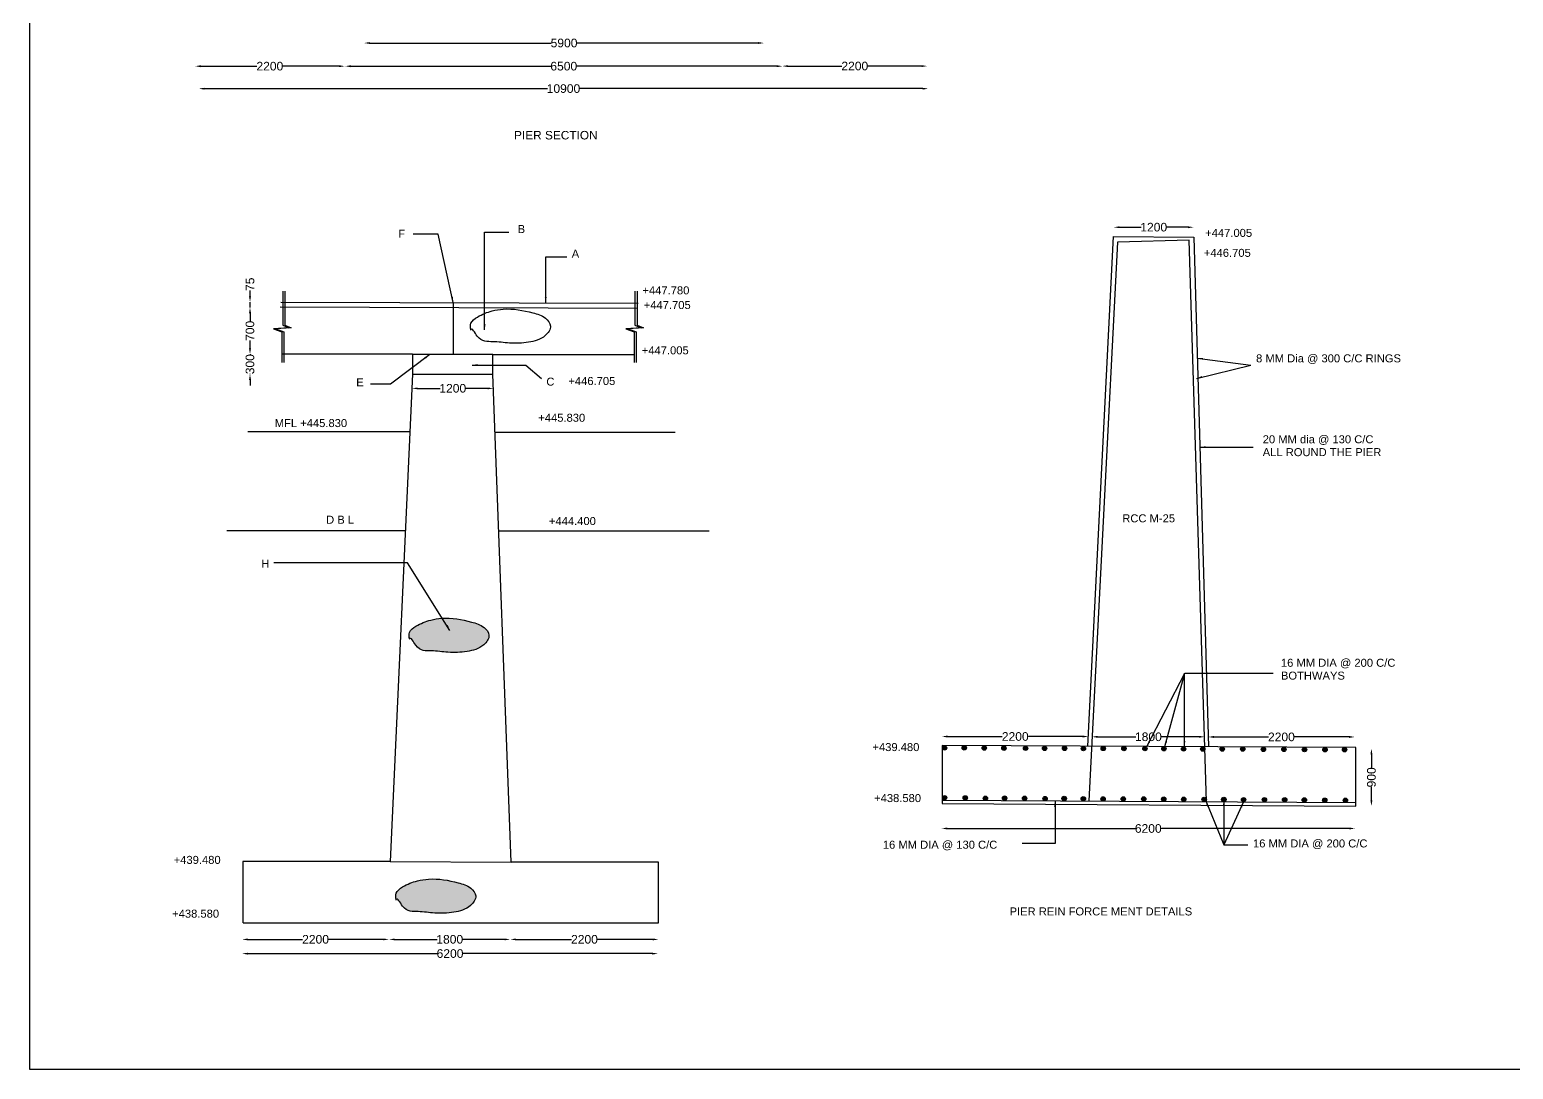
# Model space of a CAD drawing. Header units: metres. Extents: x -1552452794 to 344731, y 2311 to 4475819590.
# Drawn here: x 323314 to 333632, y 89527 to 96759 of the extents above; entities that cross this region are included whole.
import ezdxf

# ---------------------------------------------------------------- set-up
doc = ezdxf.new("R2010")
doc.units = ezdxf.units.M
doc.header["$MEASUREMENT"] = 0
for name, color, linetype in [('DIMENSION', 7, 'Continuous'), ('DRAWING', 2, 'Continuous'), ('HATCH', 7, 'Continuous'), ('TEXT', 255, 'Continuous'), ('TEXT @ 1', 255, 'Continuous')]:
    doc.layers.add(name, color=color, linetype=linetype)
doc.styles.add('Annotative', font='arial.ttf')
doc.styles.get("Standard").update_dxf_attribs({"font": 'arial.ttf'})
doc.dimstyles.new('ISO-25', dxfattribs={"dimtxt": 60, "dimasz": 40, "dimexe": 1.25, "dimexo": 0.625, "dimtad": 0, "dimlfac": 100, "dimtxsty": 'Standard', "dimcen": 2.5, "dimse1": 1, "dimse2": 1, "dimadec": 0, "dimazin": 0, "dimtfac": 1, "dimtmove": 0, "dimatfit": 3, "dimfxl": 1, "dimarcsym": 0})
pattern_1 = [(50, (0, 0), (8.96385498, -0.7842357), [0.9373016, -10.3103177]), (355, (0, 0), (-1.73402464, 9.40041197), [0.7498413, -8.24825417]), (100.4514445, (0.747, -0.065), (7.2298303, 8.61617618), [0.7965838, -8.76242174]), (46.1842, (0, 2.5), (13.33769356, -2.06855318), [1.4059524, -15.46547656]), (96.6356355, (1.111, 2.327), (11.68080195, 12.17390577), [1.19487637, -13.14364]), (351.184164, (0, 2.5), (11.68080194, 12.17390576), [1.12476193, -12.37238126]), (21, (1.25, 1.8746), (7.45975921, -5.03167112), [0.9373016, -10.3103177]), (326, (1.25, 1.875), (3.04079803, 9.0624574), [0.7498413, -8.24825417]), (71.4514447, (1.871, 1.455), (10.50055715, 4.03078625), [0.79658377, -8.76242174]), (37.5, (0, 0), (0.151966026, 4.1602926), [0, -8.14827533, 0, -8.373227714, 0, -8.27949755]), (7.5, (0, 0), (3.287673346, 4.9291031), [0, -4.77398953, 0, -7.960815006, 0, -3.155582086]), (327.5, (-2.787, 0), (6.671368383, -0.281876234), [0, -3.1243387, 0, -9.74793674, 0, -12.934762215]), (317.5, (-4.0366, 0), (7.28828447, 1.25104748), [0, -4.06164031, 0, -6.47362978, 0, -9.18555578])]

# ---------------------------------------------------------------- blocks, each defined once
blk = doc.blocks.new('*D19')
at = {"layer": 'Defpoints', "color": 0, "transparency": 16777216}
for p in [(325638, 96682), (328421, 96682), (328421, 96666)]:
    blk.add_point(p, dxfattribs=at)
at = {"layer": 'DIMENSION', "color": 0, "lineweight": -2, "transparency": 16777216}
for p, q in [((325678, 96666), (326940, 96666)), ((328381, 96666), (327120, 96666))]:
    blk.add_line(p, q, dxfattribs=at)
at = {"layer": 'DIMENSION', "color": 0, "transparency": 16777216}
for points in [[(325678, 96673), (325678, 96660), (325638, 96666)], [(328381, 96673), (328381, 96660), (328421, 96666)]]:
    blk.add_solid(points, dxfattribs=at)
at = {"layer": 'DIMENSION', "color": 0, "transparency": 16777216, "insert": (327030, 96666), "char_height": 60, "attachment_point": 5}
blk.add_mtext('5900', dxfattribs=at)
blk = doc.blocks.new('*D20')
at = {"layer": 'Defpoints', "color": 0, "transparency": 16777216}
for p in [(324465, 96501), (325504, 96505), (325504, 96501)]:
    blk.add_point(p, dxfattribs=at)
at = {"layer": 'DIMENSION', "color": 0, "lineweight": -2, "transparency": 16777216}
for p, q in [((324505, 96505), (324894, 96505)), ((325464, 96505), (325075, 96505))]:
    blk.add_line(p, q, dxfattribs=at)
at = {"layer": 'DIMENSION', "color": 0, "transparency": 16777216}
for points in [[(324505, 96512), (324505, 96498), (324465, 96505)], [(325464, 96512), (325464, 96498), (325504, 96505)]]:
    blk.add_solid(points, dxfattribs=at)
at = {"layer": 'DIMENSION', "color": 0, "transparency": 16777216, "insert": (324984, 96505), "char_height": 60, "attachment_point": 5}
blk.add_mtext('2200', dxfattribs=at)
blk = doc.blocks.new('*D21')
at = {"layer": 'Defpoints', "color": 0, "transparency": 16777216}
for p in [(325508, 96506), (328548, 96506), (328548, 96505)]:
    blk.add_point(p, dxfattribs=at)
at = {"layer": 'DIMENSION', "color": 0, "lineweight": -2, "transparency": 16777216}
for p, q in [((325548, 96505), (326937, 96505)), ((328508, 96505), (327118, 96505))]:
    blk.add_line(p, q, dxfattribs=at)
at = {"layer": 'DIMENSION', "color": 0, "transparency": 16777216}
for points in [[(325548, 96512), (325548, 96498), (325508, 96505)], [(328508, 96512), (328508, 96498), (328548, 96505)]]:
    blk.add_solid(points, dxfattribs=at)
at = {"layer": 'DIMENSION', "color": 0, "transparency": 16777216, "insert": (327028, 96505), "char_height": 60, "attachment_point": 5}
blk.add_mtext('6500', dxfattribs=at)
blk = doc.blocks.new('*D22')
at = {"layer": 'Defpoints', "color": 0, "transparency": 16777216}
for p in [(328548, 96505), (329556, 96506), (329556, 96505)]:
    blk.add_point(p, dxfattribs=at)
at = {"layer": 'DIMENSION', "color": 0, "lineweight": -2, "transparency": 16777216}
for p, q in [((328588, 96506), (328961, 96506)), ((329516, 96506), (329142, 96506))]:
    blk.add_line(p, q, dxfattribs=at)
at = {"layer": 'DIMENSION', "color": 0, "transparency": 16777216}
for points in [[(328588, 96512), (328588, 96499), (328548, 96506)], [(329516, 96512), (329516, 96499), (329556, 96506)]]:
    blk.add_solid(points, dxfattribs=at)
at = {"layer": 'DIMENSION', "color": 0, "transparency": 16777216, "insert": (329052, 96506), "char_height": 60, "attachment_point": 5}
blk.add_mtext('2200', dxfattribs=at)
blk = doc.blocks.new('*D23')
at = {"layer": 'Defpoints', "color": 0, "transparency": 16777216}
for p in [(324489, 96344), (329563, 96349), (329563, 96344)]:
    blk.add_point(p, dxfattribs=at)
at = {"layer": 'DIMENSION', "color": 0, "lineweight": -2, "transparency": 16777216}
for p, q in [((324529, 96349), (326915, 96349)), ((329523, 96349), (327136, 96349))]:
    blk.add_line(p, q, dxfattribs=at)
at = {"layer": 'DIMENSION', "color": 0, "transparency": 16777216}
for points in [[(324529, 96355), (324529, 96342), (324489, 96349)], [(329523, 96355), (329523, 96342), (329563, 96349)]]:
    blk.add_solid(points, dxfattribs=at)
at = {"layer": 'DIMENSION', "color": 0, "transparency": 16777216, "insert": (327026, 96349), "char_height": 60, "attachment_point": 5}
blk.add_mtext('10900', dxfattribs=at)
blk = doc.blocks.new('*D49')
at = {"layer": 'Defpoints', "color": 0, "transparency": 16777216}
for p in [(324791, 90456), (325813, 90456), (325813, 90431)]:
    blk.add_point(p, dxfattribs=at)
at = {"layer": 'DIMENSION', "color": 0, "lineweight": -2, "transparency": 16777216}
for p, q in [((324831, 90431), (325211, 90431)), ((325773, 90431), (325392, 90431))]:
    blk.add_line(p, q, dxfattribs=at)
at = {"layer": 'DIMENSION', "color": 0, "transparency": 16777216}
for points in [[(324831, 90437), (324831, 90424), (324791, 90431)], [(325773, 90437), (325773, 90424), (325813, 90431)]]:
    blk.add_solid(points, dxfattribs=at)
at = {"layer": 'DIMENSION', "color": 0, "transparency": 16777216, "insert": (325302, 90431), "char_height": 60, "attachment_point": 5}
blk.add_mtext('2200', dxfattribs=at)
blk = doc.blocks.new('*D50')
at = {"layer": 'Defpoints', "color": 0, "transparency": 16777216}
for p in [(325813, 90431), (326656, 90431), (326656, 90431)]:
    blk.add_point(p, dxfattribs=at)
at = {"layer": 'DIMENSION', "color": 0, "lineweight": -2, "transparency": 16777216}
for p, q in [((325853, 90431), (326147, 90431)), ((326616, 90431), (326322, 90431))]:
    blk.add_line(p, q, dxfattribs=at)
at = {"layer": 'DIMENSION', "color": 0, "transparency": 16777216}
for points in [[(325853, 90437), (325853, 90424), (325813, 90431)], [(326616, 90437), (326616, 90424), (326656, 90431)]]:
    blk.add_solid(points, dxfattribs=at)
at = {"layer": 'DIMENSION', "color": 0, "transparency": 16777216, "insert": (326235, 90431), "char_height": 60, "attachment_point": 5}
blk.add_mtext('1800', dxfattribs=at)
blk = doc.blocks.new('*D51')
at = {"layer": 'Defpoints', "color": 0, "transparency": 16777216}
for p in [(326656, 90431), (327687, 90431), (327687, 90431)]:
    blk.add_point(p, dxfattribs=at)
at = {"layer": 'DIMENSION', "color": 0, "lineweight": -2, "transparency": 16777216}
for p, q in [((326696, 90431), (327081, 90431)), ((327647, 90431), (327262, 90431))]:
    blk.add_line(p, q, dxfattribs=at)
at = {"layer": 'DIMENSION', "color": 0, "transparency": 16777216}
for points in [[(326696, 90437), (326696, 90424), (326656, 90431)], [(327647, 90437), (327647, 90424), (327687, 90431)]]:
    blk.add_solid(points, dxfattribs=at)
at = {"layer": 'DIMENSION', "color": 0, "transparency": 16777216, "insert": (327172, 90431), "char_height": 60, "attachment_point": 5}
blk.add_mtext('2200', dxfattribs=at)
blk = doc.blocks.new('*D52')
at = {"layer": 'Defpoints', "color": 0, "transparency": 16777216}
for p in [(324790, 90333), (327684, 90333), (327684, 90332)]:
    blk.add_point(p, dxfattribs=at)
at = {"layer": 'DIMENSION', "color": 0, "lineweight": -2, "transparency": 16777216}
for p, q in [((324830, 90332), (326147, 90332)), ((327644, 90332), (326327, 90332))]:
    blk.add_line(p, q, dxfattribs=at)
at = {"layer": 'DIMENSION', "color": 0, "transparency": 16777216}
for points in [[(324830, 90338), (324830, 90325), (324790, 90332)], [(327644, 90338), (327644, 90325), (327684, 90332)]]:
    blk.add_solid(points, dxfattribs=at)
at = {"layer": 'DIMENSION', "color": 0, "transparency": 16777216, "insert": (326237, 90332), "char_height": 60, "attachment_point": 5}
blk.add_mtext('6200', dxfattribs=at)
blk = doc.blocks.new('*D53')
at = {"layer": 'Defpoints', "color": 0, "transparency": 16777216}
for p in [(324845, 94864), (324845, 94827), (324846, 94827)]:
    blk.add_point(p, dxfattribs=at)
at = {"layer": 'DIMENSION', "color": 0, "lineweight": -2, "transparency": 16777216}
for p, q in [((324846, 94904), (324846, 94944)), ((324846, 94827), (324846, 94864)), ((324846, 94787), (324846, 94747))]:
    blk.add_line(p, q, dxfattribs=at)
at = {"layer": 'DIMENSION', "color": 0, "transparency": 16777216}
for points in [[(324839, 94904), (324853, 94904), (324846, 94864)], [(324839, 94787), (324853, 94787), (324846, 94827)]]:
    blk.add_solid(points, dxfattribs=at)
at = {"layer": 'DIMENSION', "color": 0, "transparency": 16777216, "insert": (324846, 94988), "char_height": 60, "attachment_point": 5, "rotation": 90}
blk.add_mtext('75', dxfattribs=at)
blk = doc.blocks.new('*D54')
at = {"layer": 'Defpoints', "color": 0, "transparency": 16777216}
for p in [(324845, 94827), (324845, 94502), (324846, 94502)]:
    blk.add_point(p, dxfattribs=at)
at = {"layer": 'DIMENSION', "color": 0, "lineweight": -2, "transparency": 16777216}
for p, q in [((324846, 94787), (324846, 94731)), ((324846, 94542), (324846, 94598))]:
    blk.add_line(p, q, dxfattribs=at)
at = {"layer": 'DIMENSION', "color": 0, "transparency": 16777216}
for points in [[(324839, 94787), (324853, 94787), (324846, 94827)], [(324839, 94542), (324853, 94542), (324846, 94502)]]:
    blk.add_solid(points, dxfattribs=at)
at = {"layer": 'DIMENSION', "color": 0, "transparency": 16777216, "insert": (324846, 94664), "char_height": 60, "attachment_point": 5, "rotation": 90}
blk.add_mtext('700', dxfattribs=at)
blk = doc.blocks.new('*D55')
at = {"layer": 'Defpoints', "color": 0, "transparency": 16777216}
for p in [(324846, 94502), (324846, 94363), (324846, 94363)]:
    blk.add_point(p, dxfattribs=at)
at = {"layer": 'DIMENSION', "color": 0, "lineweight": -2, "transparency": 16777216}
for p, q in [((324846, 94542), (324846, 94582)), ((324846, 94502), (324846, 94499)), ((324846, 94363), (324846, 94365)), ((324846, 94323), (324846, 94283))]:
    blk.add_line(p, q, dxfattribs=at)
at = {"layer": 'DIMENSION', "color": 0, "transparency": 16777216}
for points in [[(324839, 94542), (324853, 94542), (324846, 94502)], [(324839, 94323), (324853, 94323), (324846, 94363)]]:
    blk.add_solid(points, dxfattribs=at)
at = {"layer": 'DIMENSION', "color": 0, "transparency": 16777216, "insert": (324846, 94432), "char_height": 60, "attachment_point": 5, "rotation": 90}
blk.add_mtext('300', dxfattribs=at)
blk = doc.blocks.new('*D56')
at = {"layer": 'Defpoints', "color": 0, "transparency": 16777216}
for p in [(325972, 94265), (326539, 94265), (326539, 94264)]:
    blk.add_point(p, dxfattribs=at)
at = {"layer": 'DIMENSION', "color": 0, "lineweight": -2, "transparency": 16777216}
for p, q in [((326012, 94264), (326168, 94264)), ((326499, 94264), (326343, 94264))]:
    blk.add_line(p, q, dxfattribs=at)
at = {"layer": 'DIMENSION', "color": 0, "transparency": 16777216}
for points in [[(326012, 94270), (326012, 94257), (325972, 94264)], [(326499, 94270), (326499, 94257), (326539, 94264)]]:
    blk.add_solid(points, dxfattribs=at)
at = {"layer": 'DIMENSION', "color": 0, "transparency": 16777216, "insert": (326256, 94264), "char_height": 60, "attachment_point": 5}
blk.add_mtext('1200', dxfattribs=at)
blk = doc.blocks.new('*D57')
at = {"layer": 'Defpoints', "color": 0, "transparency": 16777216}
for p in [(329655, 91236), (332532, 91236), (332532, 91202)]:
    blk.add_point(p, dxfattribs=at)
at = {"layer": 'DIMENSION', "color": 0, "lineweight": -2, "transparency": 16777216}
for p, q in [((329695, 91202), (331003, 91202)), ((332492, 91202), (331184, 91202))]:
    blk.add_line(p, q, dxfattribs=at)
at = {"layer": 'DIMENSION', "color": 0, "transparency": 16777216}
for points in [[(329695, 91209), (329695, 91196), (329655, 91202)], [(332492, 91209), (332492, 91196), (332532, 91202)]]:
    blk.add_solid(points, dxfattribs=at)
at = {"layer": 'DIMENSION', "color": 0, "transparency": 16777216, "insert": (331093, 91202), "char_height": 60, "attachment_point": 5}
blk.add_mtext('6200', dxfattribs=at)
blk = doc.blocks.new('*D58')
at = {"layer": 'Defpoints', "color": 0, "transparency": 16777216}
for p in [(332645, 91757), (332648, 91757), (332648, 91359)]:
    blk.add_point(p, dxfattribs=at)
at = {"layer": 'DIMENSION', "color": 0, "lineweight": -2, "transparency": 16777216}
for p, q in [((332645, 91717), (332645, 91625)), ((332645, 91399), (332645, 91491))]:
    blk.add_line(p, q, dxfattribs=at)
at = {"layer": 'DIMENSION', "color": 0, "transparency": 16777216}
for points in [[(332638, 91717), (332652, 91717), (332645, 91757)], [(332638, 91399), (332652, 91399), (332645, 91359)]]:
    blk.add_solid(points, dxfattribs=at)
at = {"layer": 'DIMENSION', "color": 0, "transparency": 16777216, "insert": (332645, 91558), "char_height": 60, "attachment_point": 5, "rotation": 90}
blk.add_mtext('900', dxfattribs=at)
blk = doc.blocks.new('*D59')
at = {"layer": 'Defpoints', "color": 0, "transparency": 16777216}
for p in [(331510, 91839), (331510, 91839), (332529, 91834)]:
    blk.add_point(p, dxfattribs=at)
at = {"layer": 'DIMENSION', "color": 0, "lineweight": -2, "transparency": 16777216}
for p, q in [((331550, 91839), (331929, 91839)), ((332489, 91839), (332110, 91839))]:
    blk.add_line(p, q, dxfattribs=at)
at = {"layer": 'DIMENSION', "color": 0, "transparency": 16777216}
for points in [[(331550, 91846), (331550, 91832), (331510, 91839)], [(332489, 91846), (332489, 91832), (332529, 91839)]]:
    blk.add_solid(points, dxfattribs=at)
at = {"layer": 'DIMENSION', "color": 0, "transparency": 16777216, "insert": (332019, 91839), "char_height": 60, "attachment_point": 5}
blk.add_mtext('2200', dxfattribs=at)
blk = doc.blocks.new('*D60')
at = {"layer": 'Defpoints', "color": 0, "transparency": 16777216}
for p in [(330702, 91840), (330702, 91836), (331485, 91838)]:
    blk.add_point(p, dxfattribs=at)
at = {"layer": 'DIMENSION', "color": 0, "lineweight": -2, "transparency": 16777216}
for p, q in [((330742, 91840), (331006, 91840)), ((331445, 91840), (331181, 91840))]:
    blk.add_line(p, q, dxfattribs=at)
at = {"layer": 'DIMENSION', "color": 0, "transparency": 16777216}
for points in [[(330742, 91847), (330742, 91833), (330702, 91840)], [(331445, 91847), (331445, 91833), (331485, 91840)]]:
    blk.add_solid(points, dxfattribs=at)
at = {"layer": 'DIMENSION', "color": 0, "transparency": 16777216, "insert": (331094, 91840), "char_height": 60, "attachment_point": 5}
blk.add_mtext('1800', dxfattribs=at)
blk = doc.blocks.new('*D61')
at = {"layer": 'Defpoints', "color": 0, "transparency": 16777216}
for p in [(329659, 91842), (329659, 91839), (330677, 91839)]:
    blk.add_point(p, dxfattribs=at)
at = {"layer": 'DIMENSION', "color": 0, "lineweight": -2, "transparency": 16777216}
for p, q in [((329699, 91842), (330077, 91842)), ((330637, 91842), (330259, 91842))]:
    blk.add_line(p, q, dxfattribs=at)
at = {"layer": 'DIMENSION', "color": 0, "transparency": 16777216}
for points in [[(329699, 91849), (329699, 91835), (329659, 91842)], [(330637, 91849), (330637, 91835), (330677, 91842)]]:
    blk.add_solid(points, dxfattribs=at)
at = {"layer": 'DIMENSION', "color": 0, "transparency": 16777216, "insert": (330168, 91842), "char_height": 60, "attachment_point": 5}
blk.add_mtext('2200', dxfattribs=at)
blk = doc.blocks.new('*D62')
at = {"layer": 'Defpoints', "color": 0, "transparency": 16777216}
for p in [(330853, 95349), (331409, 95385), (331409, 95349)]:
    blk.add_point(p, dxfattribs=at)
at = {"layer": 'DIMENSION', "color": 0, "lineweight": -2, "transparency": 16777216}
for p, q in [((330893, 95385), (331043, 95385)), ((331369, 95385), (331218, 95385))]:
    blk.add_line(p, q, dxfattribs=at)
at = {"layer": 'DIMENSION', "color": 0, "transparency": 16777216}
for points in [[(330893, 95391), (330893, 95378), (330853, 95385)], [(331369, 95391), (331369, 95378), (331409, 95385)]]:
    blk.add_solid(points, dxfattribs=at)
at = {"layer": 'DIMENSION', "color": 0, "transparency": 16777216, "insert": (331131, 95385), "char_height": 60, "attachment_point": 5}
blk.add_mtext('1200', dxfattribs=at)

msp = doc.modelspace()

# ---------------------------------------------------------------- hatches: boundary and pattern name
at = {"layer": 'HATCH'}
h = msp.add_hatch(dxfattribs=at)
h.set_pattern_fill('AR-CONC', color=256, scale=1.249735)
h.set_pattern_definition(pattern_1)
edge = h.paths.add_edge_path()
edge.add_spline(control_points=[(325952.38102, 92518.3085), (325952.96536, 92519.42388), (325963.79224, 92540.09005), (326010.87412, 92431.44304), (326107.45447, 92443.24479), (326228.2649, 92423.2509), (326353.2676, 92428.64299), (326462.60823, 92457.32671), (326524.68868, 92543.78067), (326468.0884, 92615.77462), (326350.60285, 92650.17817), (326223.07718, 92674.35777), (326090.46127, 92651.90225), (326014.7242, 92622.5633), (325948.36446, 92574.44733), (325952.45292, 92537.03541), (325954.15311, 92521.47768)], knot_values=[0, 0, 0, 0, 3.6309813609, 67.2760322951, 182.350164716, 297.9258154133, 430.5769405424, 555.9610124073, 631.651520756, 695.8132965895, 790.556482674, 999.0304118395, 1077.2146792789, 1188.432581187, 1250.6483948317, 1294.9390438096, 1294.9390438096, 1294.9390438096, 1294.9390438096], degree=3, periodic=0)
h = msp.add_hatch(color=250, dxfattribs=at)
h.dxf.hatch_style = 1
h.paths.add_polyline_path([(329691.86079, 91763.02871, 1), (329661.45614, 91763.02871, 1)])
h = msp.add_hatch(color=250, dxfattribs=at)
h.dxf.hatch_style = 1
h.paths.add_polyline_path([(329828.3709, 91763.4727, 1), (329797.96625, 91763.4727, 1)])
h = msp.add_hatch(color=250, dxfattribs=at)
h.dxf.hatch_style = 1
h.paths.add_polyline_path([(329967.76946, 91761.6944, 1), (329937.36481, 91761.6944, 1)])
h = msp.add_hatch(color=250, dxfattribs=at)
h.dxf.hatch_style = 1
h.paths.add_polyline_path([(330104.72488, 91760.80642, 1), (330074.32022, 91760.80642, 1)])
h = msp.add_hatch(color=250, dxfattribs=at)
h.dxf.hatch_style = 1
h.paths.add_polyline_path([(330254.78054, 91760.3667, 1), (330224.37589, 91760.3667, 1)])
h = msp.add_hatch(color=250, dxfattribs=at)
h.dxf.hatch_style = 1
h.paths.add_polyline_path([(330387.28892, 91759.9227, 1), (330356.88427, 91759.9227, 1)])
h = msp.add_hatch(color=250, dxfattribs=at)
h.dxf.hatch_style = 1
h.paths.add_polyline_path([(330526.02356, 91759.47871, 1), (330495.61891, 91759.47871, 1)])
h = msp.add_hatch(color=250, dxfattribs=at)
h.dxf.hatch_style = 1
h.paths.add_polyline_path([(330657.32252, 91758.32099, 1), (330626.91786, 91758.32099, 1)])
h = msp.add_hatch(color=250, dxfattribs=at)
h.dxf.hatch_style = 1
h.paths.add_polyline_path([(330795.4823, 91759.02346, 1), (330765.07765, 91759.02346, 1)])
h = msp.add_hatch(color=250, dxfattribs=at)
h.dxf.hatch_style = 1
h.paths.add_polyline_path([(330939.12042, 91758.67689, 1), (330908.71577, 91758.67689, 1)])
h = msp.add_hatch(color=250, dxfattribs=at)
h.dxf.hatch_style = 1
h.paths.add_polyline_path([(331085.01445, 91757.9748, 1), (331054.6098, 91757.9748, 1)])
h = msp.add_hatch(color=250, dxfattribs=at)
h.dxf.hatch_style = 1
h.paths.add_polyline_path([(331216.85992, 91757.64996, 1), (331186.45527, 91757.64996, 1)])
h = msp.add_hatch(color=250, dxfattribs=at)
h.dxf.hatch_style = 1
h.paths.add_polyline_path([(331354.22321, 91755.65471, 1), (331323.81855, 91755.65471, 1)])
h = msp.add_hatch(color=250, dxfattribs=at)
h.dxf.hatch_style = 1
h.paths.add_polyline_path([(331487.58983, 91755.15561, 1), (331457.18517, 91755.15561, 1)])
h = msp.add_hatch(color=250, dxfattribs=at)
h.dxf.hatch_style = 1
h.paths.add_polyline_path([(331623.21336, 91755.20257, 1), (331592.8087, 91755.20257, 1)])
h = msp.add_hatch(color=250, dxfattribs=at)
h.dxf.hatch_style = 1
h.paths.add_polyline_path([(331765.28176, 91754.75935, 1), (331734.8771, 91754.75935, 1)])
h = msp.add_hatch(color=250, dxfattribs=at)
h.dxf.hatch_style = 1
h.paths.add_polyline_path([(331909.57165, 91752.98571, 1), (331879.167, 91752.98571, 1)])
h = msp.add_hatch(color=250, dxfattribs=at)
h.dxf.hatch_style = 1
h.paths.add_polyline_path([(332051.86676, 91752.58325, 1), (332021.4621, 91752.58325, 1)])
h = msp.add_hatch(color=250, dxfattribs=at)
h.dxf.hatch_style = 1
h.paths.add_polyline_path([(332194.95027, 91750.90198, 1), (332164.54561, 91750.90198, 1)])
h = msp.add_hatch(color=250, dxfattribs=at)
h.dxf.hatch_style = 1
h.paths.add_polyline_path([(332337.47308, 91750.34155, 1), (332307.06843, 91750.34155, 1)])
h = msp.add_hatch(color=250, dxfattribs=at)
h.dxf.hatch_style = 1
h.paths.add_polyline_path([(332473.26159, 91749.78113, 1), (332442.85693, 91749.78113, 1)])
h = msp.add_hatch(color=250, dxfattribs=at)
h.dxf.hatch_style = 1
h.paths.add_polyline_path([(329691.97313, 91415.88002, 1), (329661.56848, 91415.88002, 1)])
h = msp.add_hatch(color=250, dxfattribs=at)
h.dxf.hatch_style = 1
h.paths.add_polyline_path([(329835.58798, 91415.38519, 1), (329805.18332, 91415.38519, 1)])
h = msp.add_hatch(color=250, dxfattribs=at)
h.dxf.hatch_style = 1
h.paths.add_polyline_path([(329975.73547, 91412.41774, 1), (329945.33081, 91412.41774, 1)])
h = msp.add_hatch(color=250, dxfattribs=at)
h.dxf.hatch_style = 1
h.paths.add_polyline_path([(330109.26604, 91413.1726, 1), (330078.86139, 91413.1726, 1)])
h = msp.add_hatch(color=250, dxfattribs=at)
h.dxf.hatch_style = 1
h.paths.add_polyline_path([(330248.36705, 91412.38979, 1), (330217.96239, 91412.38979, 1)])
h = msp.add_hatch(color=250, dxfattribs=at)
h.dxf.hatch_style = 1
h.paths.add_polyline_path([(330390.21077, 91410.43336, 1), (330359.80612, 91410.43336, 1)])
h = msp.add_hatch(color=250, dxfattribs=at)
h.dxf.hatch_style = 1
h.paths.add_polyline_path([(330523.43367, 91410.82457, 1), (330493.02902, 91410.82457, 1)])
h = msp.add_hatch(color=250, dxfattribs=at)
h.dxf.hatch_style = 1
h.paths.add_polyline_path([(330656.6333, 91409.3684, 1), (330626.22864, 91409.3684, 1)])
h = msp.add_hatch(color=250, dxfattribs=at)
h.dxf.hatch_style = 1
h.paths.add_polyline_path([(330794.48744, 91408.12879, 1), (330764.08278, 91408.12879, 1)])
h = msp.add_hatch(color=250, dxfattribs=at)
h.dxf.hatch_style = 1
h.paths.add_polyline_path([(330934.38697, 91407.73215, 1), (330903.98231, 91407.73215, 1)])
h = msp.add_hatch(color=250, dxfattribs=at)
h.dxf.hatch_style = 1
h.paths.add_polyline_path([(331077.00897, 91407.49191, 1), (331046.60432, 91407.49191, 1)])
h = msp.add_hatch(color=250, dxfattribs=at)
h.dxf.hatch_style = 1
h.paths.add_polyline_path([(331216.06747, 91406.26511, 1), (331185.66282, 91406.26511, 1)])
h = msp.add_hatch(color=250, dxfattribs=at)
h.dxf.hatch_style = 1
h.paths.add_polyline_path([(331355.21301, 91405.55798, 1), (331324.80836, 91405.55798, 1)])
h = msp.add_hatch(color=250, dxfattribs=at)
h.dxf.hatch_style = 1
h.paths.add_polyline_path([(331496.97982, 91404.72433, 1), (331466.57516, 91404.72433, 1)])
h = msp.add_hatch(color=250, dxfattribs=at)
h.dxf.hatch_style = 1
h.paths.add_polyline_path([(331633.89374, 91403.99314, 1), (331603.48909, 91403.99314, 1)])
h = msp.add_hatch(color=250, dxfattribs=at)
h.dxf.hatch_style = 1
h.paths.add_polyline_path([(331771.65274, 91402.61809, 1), (331741.24809, 91402.61809, 1)])
h = msp.add_hatch(color=250, dxfattribs=at)
h.dxf.hatch_style = 1
h.paths.add_polyline_path([(331916.49422, 91402.61809, 1), (331886.08956, 91402.61809, 1)])
h = msp.add_hatch(color=250, dxfattribs=at)
h.dxf.hatch_style = 1
h.paths.add_polyline_path([(332057.01617, 91402.48768, 1), (332026.61152, 91402.48768, 1)])
h = msp.add_hatch(color=250, dxfattribs=at)
h.dxf.hatch_style = 1
h.paths.add_polyline_path([(332193.69327, 91400.38765, 1), (332163.28862, 91400.38765, 1)])
h = msp.add_hatch(color=250, dxfattribs=at)
h.dxf.hatch_style = 1
h.paths.add_polyline_path([(332335.62707, 91399.09215, 1), (332305.22241, 91399.09215, 1)])
h = msp.add_hatch(color=250, dxfattribs=at)
h.dxf.hatch_style = 1
h.paths.add_polyline_path([(332479.67103, 91398.8457, 1), (332449.26638, 91398.8457, 1)])
h = msp.add_hatch(dxfattribs=at)
h.set_pattern_fill('AR-CONC', color=256, scale=1.249735)
h.set_pattern_definition(pattern_1)
edge = h.paths.add_edge_path()
edge.add_spline(control_points=[(325860.31972, 90704.22871), (325860.90406, 90705.3441), (325871.73094, 90726.01026), (325918.81282, 90617.36326), (326015.39317, 90629.16501), (326136.2036, 90609.17112), (326261.20629, 90614.56321), (326370.54693, 90643.24692), (326432.62737, 90729.70089), (326376.02709, 90801.69484), (326258.54154, 90836.09839), (326131.01587, 90860.27799), (325998.39996, 90837.82247), (325922.6629, 90808.48352), (325856.30316, 90760.36754), (325860.39162, 90722.95562), (325862.0918, 90707.3979)], knot_values=[0, 0, 0, 0, 3.6309813609, 67.2760322951, 182.350164716, 297.9258154133, 430.5769405424, 555.9610124073, 631.651520756, 695.8132965895, 790.556482674, 999.0304118395, 1077.2146792789, 1188.432581187, 1250.6483948317, 1294.9390438096, 1294.9390438096, 1294.9390438096, 1294.9390438096], degree=3, periodic=0)

# ---------------------------------------------------------------- linework, layer by layer
at = {"layer": 'DIMENSION'}
for points in [[(325073.09897, 94939.1147), (325073.09897, 94703.31179), (325117.07804, 94685.10271), (325010.21951, 94678.02086), (325066.94032, 94657.78855), (325066.94032, 94444.00297)], [(327540.18296, 94820.61824), (325056.17745, 94829.22425)], [(326535.65204, 94499.84609), (325976.44653, 94499.84609)], [(325976.44653, 94362.41082), (326535.65204, 94362.41082)], [(325821.87044, 90972.90685), (326661.78761, 90969.17298)]]:
    msp.add_lwpolyline(points, dxfattribs=at)
at = {"layer": 'DRAWING'}
msp.add_lwpolyline([(323313.58887, 104949.56104), (344682.94834, 104949.56104), (344682.94834, 89526.89585), (323313.58887, 89526.89585)], close=True, dxfattribs=at)
for points in [[(330673.95218, 91774.02717), (330852.34492, 95320.66354), (331409.74866, 95316.1719), (331511.69227, 91770.05796)], [(331499.24546, 91388.85098), (331378.25272, 95294.5728), (330878.16569, 95281.43312), (330679.56798, 91393.77127)], [(325088.48012, 94939.1147), (325088.48012, 94703.31179), (325132.45919, 94685.10271), (325025.60066, 94678.02086), (325082.32147, 94657.78855), (325082.32147, 94444.00297)], [(327522.74144, 94939.1147), (327522.74144, 94703.31179), (327566.72051, 94685.10271), (327459.86198, 94678.02086), (327516.58279, 94657.78855), (327516.58279, 94444.00297)], [(327538.12259, 94939.1147), (327538.12259, 94703.31179), (327582.10166, 94685.10271), (327475.24313, 94678.02086), (327531.96394, 94657.78855), (327531.96394, 94444.00297)], [(325060.54275, 94863.74529), (327546.43999, 94857.54733)], [(325075.2774, 94503.72764), (325976.44653, 94503.72764), (325976.44653, 94362.41082), (325821.87044, 90972.90685), (324794.91711, 90972.90685), (324794.91711, 90545.35617)], [(324797.5762, 90545.35617), (327686.88858, 90545.35617), (327686.88858, 90969.17298), (326661.78761, 90969.17298), (326535.65204, 94362.08852), (326535.65204, 94499.84609), (327517.22648, 94499.84609)], [(325958.15008, 93961.21116), (324830.27802, 93961.21116)], [(326550.59929, 93960.02305), (327802.04484, 93960.02305)], [(325926.8081, 93273.9523), (324684.64616, 93273.9523)], [(326576.17851, 93271.96884), (328039.82868, 93271.96884)], [(329660.78908, 91375.92975), (332536.85938, 91357.99769), (332536.85938, 91765.20072), (329659.17844, 91778.83517), (329660.78908, 91375.92975)], [(329660.69331, 91399.88728), (332536.85938, 91382.62248)]]:
    msp.add_lwpolyline(points, dxfattribs=at)
at = {"layer": 'DRAWING', "const_width": 10}
msp.add_lwpolyline([(326259.7679, 94860.75532), (326259.7679, 94499.84609)], dxfattribs=at)
at = {"layer": 'HATCH'}
for centre in [(329676.65847, 91763.02871), (329813.16858, 91763.4727), (329952.56713, 91761.6944), (330089.52255, 91760.80642), (330239.57821, 91760.3667), (330372.08659, 91759.9227), (330510.82123, 91759.47871), (330642.12019, 91758.32099), (330780.27997, 91759.02346), (330923.9181, 91758.67689), (331069.81212, 91757.9748), (331201.6576, 91757.64996), (331339.02088, 91755.65471), (331472.3875, 91755.15561), (331608.01103, 91755.20257), (331750.07943, 91754.75935), (331894.36933, 91752.98571), (332036.66443, 91752.58325), (332179.74794, 91750.90198), (332322.27076, 91750.34155), (332458.05926, 91749.78113), (329676.77081, 91415.88002), (329820.38565, 91415.38519), (329960.53314, 91412.41774), (330094.06371, 91413.1726), (330233.16472, 91412.38979), (330375.00844, 91410.43336), (330508.23135, 91410.82457), (330641.43097, 91409.3684), (330779.28511, 91408.12879), (330919.18464, 91407.73215), (331061.80664, 91407.49191), (331200.86515, 91406.26511), (331340.01069, 91405.55798), (331481.77749, 91404.72433), (331618.69141, 91403.99314), (331756.45042, 91402.61809), (331901.29189, 91402.61809), (332041.81385, 91402.48768), (332178.49095, 91400.38765), (332320.42474, 91399.09215), (332464.4687, 91398.8457)]:
    msp.add_circle(centre, 15.20233, dxfattribs=at)
at = {"layer": 'TEXT'}
for points in [[(326381.63248, 94672.2387), (326382.8526, 94716.51254), (326427.18379, 94760.16517), (326529.99382, 94802.58593), (326607.15217, 94815.21003), (326814.02139, 94789.39328), (326900.91169, 94751.62627), (326935.39474, 94697.51848), (326899.05246, 94631.12351), (326782.70486, 94584.38592), (326650.17609, 94578.68981), (326535.01957, 94588.52376), (326426.66088, 94627.25942), (326381.63248, 94672.2387), (326379.86039, 94669.06951)], [(325954.15311, 92521.47768), (325955.37323, 92565.75152), (325999.70443, 92609.40416), (326102.51445, 92651.82492), (326179.6728, 92664.44902), (326386.54202, 92638.63226), (326473.43233, 92600.86526), (326507.91537, 92546.75747), (326471.57309, 92480.3625), (326355.22549, 92433.62491), (326222.69672, 92427.9288), (326107.5402, 92437.76275), (325999.18152, 92476.49841), (325954.15311, 92521.47768), (325952.38102, 92518.3085)], [(325862.0918, 90707.3979), (325863.31193, 90751.67174), (325907.64312, 90795.32438), (326010.45314, 90837.74514), (326087.6115, 90850.36924), (326294.48072, 90824.55248), (326381.37102, 90786.78548), (326415.85407, 90732.67768), (326379.51178, 90666.28272), (326263.16419, 90619.54513), (326130.63542, 90613.84901), (326015.47889, 90623.68297), (325907.12021, 90662.41863), (325862.0918, 90707.3979), (325860.31972, 90704.22871)]]:
    msp.add_spline(points, degree=3, dxfattribs=at)

# ---------------------------------------------------------------- texts
at = {"layer": 'TEXT @ 1', "style": 'Annotative'}
for s, height, p in [('PIER SECTION ', 58.9956375, (326682.14805, 95995.61556)), ('F', 55.6527, (325876.94135, 95311.921)), ('B', 55.6527, (326707.50601, 95344.37024)), ('+447.005', 55.652703, (331488.91311, 95317.67031)), ('A', 55.6527, (327083.34889, 95172.85264)), ('+446.705', 55.652703, (331479.64983, 95178.8517)), ('+447.780', 55.652703, (327575.19274, 94917.89376)), ('+447.705', 55.652703, (327584.47169, 94815.9097)), ('+447.005', 55.652703, (327570.5517, 94500.6874)), ('8 MM Dia @ 300 C/C RINGS ', 55.652703, (331842.94529, 94444.99628)), ('E', 55.6527, (325584.61841, 94278.17777)), ('C', 55.6527, (326907.02692, 94282.81411)), ('+446.705', 55.652703, (327060.14995, 94287.44916)), ('MFL +445.830', 55.652703, (325017.96323, 93994.58759)), ('+445.830', 55.652703, (326850.77976, 94031.67189)), ('20 MM dia @ 130 C/C ', 55.652703, (331889.0674, 93881.89769)), ('ALL ROUND THE PIER', 55.652703, (331889.0674, 93792.49651)), ('RCC M-25', 55.652703, (330912.22689, 93331.95118)), ('D B L', 55.652703, (325375.24822, 93322.42364)), ('+444.400', 55.652703, (326925.01762, 93313.15224)), ('H', 55.6527, (324924.40598, 93016.57519)), ('16 MM DIA @ 200 C/C ', 55.652703, (332015.75749, 92327.24782)), ('BOTHWAYS', 55.652703, (332015.75749, 92237.84665)), ('+439.480', 55.652703, (329174.70683, 91740.80873)), ('+438.580', 55.652703, (329186.38935, 91386.03924)), ('16 MM DIA @ 130 C/C ', 55.652703, (329247.13027, 91061.61214)), ('16 MM DIA @ 200 C/C', 55.652703, (331821.53884, 91070.45961)), ('+439.480', 55.652703, (324315.26067, 90956.10472)), ('+438.580', 55.652703, (324304.46187, 90582.07522)), ('PIER REIN FORCE MENT DETAILS ', 55.652703, (330128.64298, 90597.53138))]:
    msp.add_text(s, height=height, dxfattribs=at).set_placement(p)

# ---------------------------------------------------------------- dimensions: what is measured, and where the dimension line sits
at = {"layer": 'DIMENSION'}
for base, p1, p2, text, picture, middle in [((328420.94025, 96666.42651), (325638.36761, 96682.15038), (328420.94025, 96682.15038), '5900', '*D19', (327029.65393, 96666.42651)), ((325503.84644, 96505.15995), (324464.80801, 96501.22839), (325503.84644, 96501.22839), '2200', '*D20', (324984.32722, 96505.15995)), ((328547.78665, 96505.15995), (325507.67394, 96505.79786), (328547.78665, 96505.79786), '6500', '*D21', (327027.73029, 96505.15995)), ((329555.5658, 96505.79786), (328547.78665, 96505.15995), (329555.5658, 96505.15995), '2200', '*D22', (329051.67622, 96505.79786)), ((329562.75381, 96348.7594), (324488.59152, 96343.97791), (329562.75381, 96343.97791), '10900', '*D23', (327025.67266, 96348.7594)), ((326539.26213, 94263.71227), (325971.99465, 94264.79126), (326539.26213, 94264.9809), '1200', '*D56', (326255.62839, 94263.71227)), ((329658.9369, 91842.05941), (330677.23318, 91839.25691), (329658.9369, 91839.25691), '2200', '*D61', (330168.08504, 91842.05941)), ((330702.17451, 91840.00099), (331485.32356, 91838.25863), (330702.17451, 91836.30688), '1800', '*D60', (331093.74903, 91840.00099)), ((331509.70992, 91839.01408), (332528.99172, 91834.28916), (331509.70992, 91839.01408), '2200', '*D59', (332019.35082, 91839.01408)), ((332532.07807, 91202.16686), (329654.70914, 91236.17805), (332532.07807, 91236.17805), '6200', '*D57', (331093.3936, 91202.16686)), ((325812.65918, 90430.77144), (324790.53213, 90455.51156), (325812.65918, 90455.51156), '2200', '*D49', (325301.59565, 90430.77144)), ((326656.37385, 90430.77144), (325812.65918, 90430.77144), (326656.37385, 90430.77144), '1800', '*D50', (326234.51652, 90430.77144)), ((327686.88858, 90430.77144), (326656.37385, 90430.77144), (327686.88858, 90430.77144), '2200', '*D51', (327171.63121, 90430.77144)), ((327684.22948, 90331.52963), (324790.0852, 90333.05918), (327684.22948, 90333.05918), '6200', '*D52', (326237.15734, 90331.52963))]:
    dim = msp.add_linear_dim(base=base, p1=p1, p2=p2, text=text, dimstyle='ISO-25', dxfattribs=at)
    dim.commit()
    dim.dimension.update_dxf_attribs({"geometry": picture, "text_midpoint": middle})
dim = msp.add_linear_dim(base=(331408.80314, 95384.75588), p1=(330852.69628, 95349.06207), p2=(331408.80314, 95349.06207), text='1200', dimstyle='ISO-25', dxfattribs=at)
dim.commit()
dim.dimension.update_dxf_attribs({"geometry": '*D62', "text_midpoint": (331130.74971, 95384.75588), "dimtype": 160})
dim = msp.add_linear_dim(base=(324845.93464, 94826.76662), p1=(324844.59947, 94864.06651), p2=(324844.59947, 94826.76662), angle=90, text='75', dimstyle='ISO-25', dxfattribs=at)
dim.commit()
dim.dimension.update_dxf_attribs({"geometry": '*D53', "text_midpoint": (324845.93464, 94987.64512), "dimtype": 160})
for base, p1, p2, text, picture, middle in [((324845.93464, 94501.72057), (324844.59947, 94826.76662), (324844.59947, 94501.72057), '700', '*D54', (324845.93464, 94664.2436)), ((324845.93464, 94362.79455), (324845.93464, 94501.72057), (324845.93464, 94362.79455), '300', '*D55', (324845.93464, 94432.25756)), ((332645.12898, 91756.9612), (332648.49361, 91358.55605), (332648.49361, 91756.9612), '900', '*D58', (332645.12898, 91557.75863))]:
    dim = msp.add_linear_dim(base=base, p1=p1, p2=p2, angle=90, text=text, dimstyle='ISO-25', dxfattribs=at)
    dim.commit()
    dim.dimension.update_dxf_attribs({"geometry": picture, "text_midpoint": middle})

# ---------------------------------------------------------------- leaders
at = {"layer": 'HATCH'}
for points in [[(326477.71276, 94671.72719), (326477.71276, 95350.83879), (326646.82268, 95350.83879)], [(326259.7679, 94860.75532), (326155.5302, 95336.36402), (325980.4764, 95336.36402)], [(326902.49925, 94859.15283), (326902.49925, 95179.10775), (327049.15819, 95179.10775)], [(326097.20154, 94499.84609), (325823.24516, 94292.03202), (325685.01048, 94292.03202)], [(326390.00774, 94426.32877), (326763.24217, 94426.32877), (326873.00933, 94332.02197)], [(331428.327, 94333.25498), (331807.45574, 94425.71712)], [(331433.94754, 94474.4125), (331807.45574, 94425.71712)], [(331451.76159, 93854.74975), (331822.43742, 93854.74975)], [(326236.71446, 92580.67711), (325942.09666, 93049.69232), (325010.85709, 93049.69232)], [(331082.83665, 91772.08988), (331347.02636, 92282.06329), (331961.251, 92282.06329)], [(331207.93178, 91771.49718), (331347.02636, 92282.06329)], [(331344.60423, 91770.84962), (331344.60423, 92282.06329)], [(330444.47649, 91395.18245), (330444.47649, 91098.25022), (330216.85116, 91098.25022)], [(331492.30455, 91393.75657), (331618.69141, 91087.74421)], [(331618.69141, 91403.99314), (331618.69141, 91087.74421), (331786.0211, 91087.74421)], [(331756.45042, 91387.41576), (331618.69141, 91087.74421)]]:
    msp.add_leader(points, dimstyle='ISO-25', override={"dimgap": 0.625, "dimtad": 0}, dxfattribs=at)

doc.saveas('drawing.dxf')
